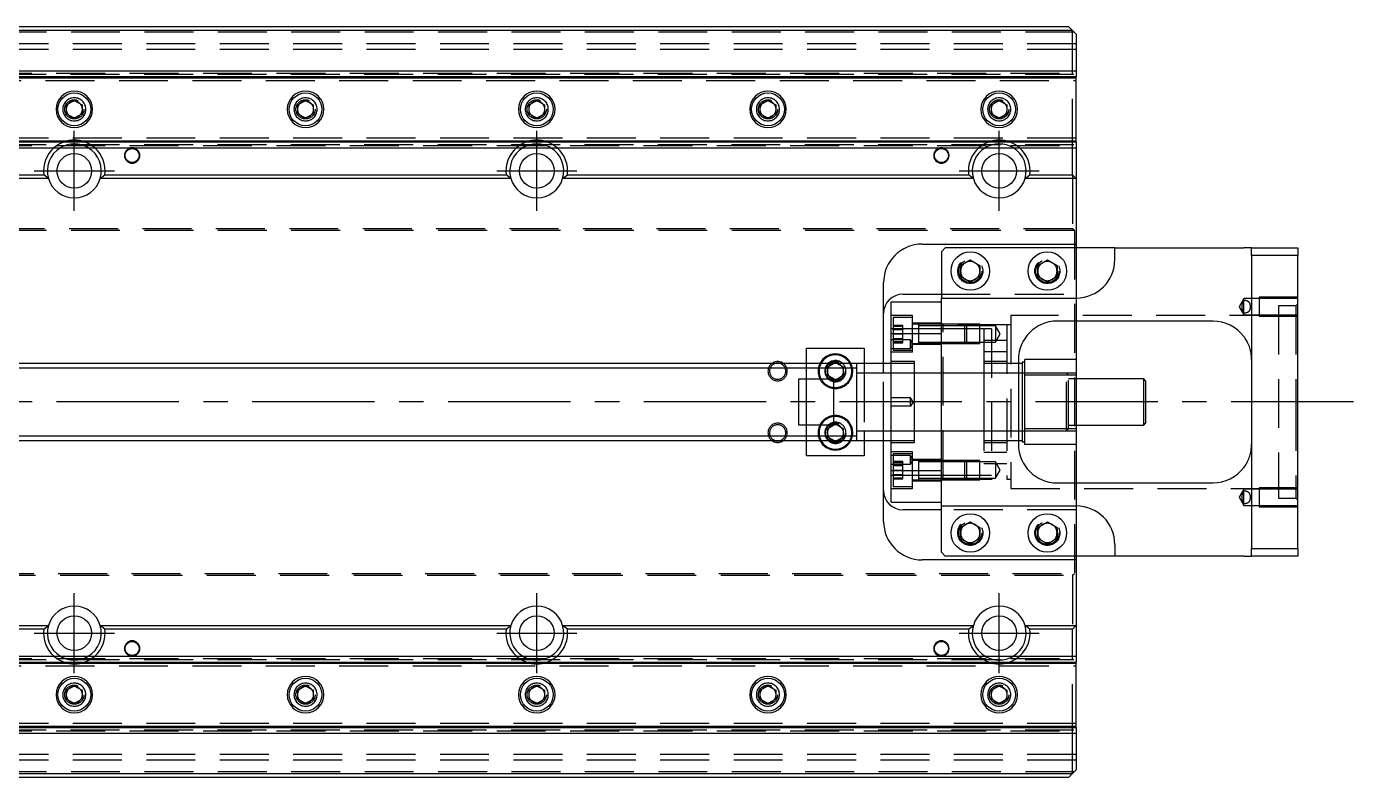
# Model space of a CAD drawing. Extents: x -20 to 1009, y -337 to 120.
# Drawn here: x 487.6 to 831.9, y -97.5 to 97.5 of the extents above; entities that cross this region are included whole.
import ezdxf

# ---------------------------------------------------------------- set-up
doc = ezdxf.new("R2010")
doc.units = 0
doc.linetypes.add('CENTER', pattern=[50.8, 31.75, -6.35, 6.35, -6.35])
doc.linetypes.add('DASHED', pattern=[19.05, 12.7, -6.35])
doc.layers.get('0').update_dxf_attribs({"linetype": 'CONTINUOUS'})
doc.layers.add('CENTER', color=1, linetype='CENTER')

msp = doc.modelspace()

# ---------------------------------------------------------------- linework, layer by layer
at = {"color": 7, "linetype": 'CONTINUOUS'}
for p, q in [((480, 97.5), (758, 97.5)), ((759, 96.5), (480, 96.5)), ((759, 96.5), (758, 97.5)), ((759, 86), (759, 96.5)), ((760, 95.5), (759, 96.5)), ((760, 95.5), (760, 86)), ((480, 86), (760, 86)), ((481.27, 84.48), (760, 84.48)), ((481.95, 84.2), (760, 84.2)), ((760, 86), (760, 84.48)), ((760, 84.2), (760, 84.48)), ((760, 67.8), (760, 84.2)), ((498, 77.15), (500, 78.31)), ((498, 74.85), (498, 77.15)), ((500, 78.31), (502, 77.15)), ((502, 77.15), (502, 74.85)), ((558, 77.15), (560, 78.31)), ((558, 74.85), (558, 77.15)), ((560, 78.31), (562, 77.15)), ((562, 77.15), (562, 74.85)), ((618, 77.15), (620, 78.31)), ((618, 74.85), (618, 77.15)), ((620, 78.31), (622, 77.15)), ((622, 77.15), (622, 74.85)), ((678, 77.15), (680, 78.31)), ((678, 74.85), (678, 77.15)), ((680, 78.31), (682, 77.15)), ((682, 77.15), (682, 74.85)), ((738, 77.15), (740, 78.31)), ((738, 74.85), (738, 77.15)), ((740, 78.31), (742, 77.15)), ((742, 77.15), (742, 74.85)), ((500, 73.69), (498, 74.85)), ((502, 74.85), (500, 73.69)), ((560, 73.69), (558, 74.85)), ((562, 74.85), (560, 73.69)), ((620, 73.69), (618, 74.85)), ((622, 74.85), (620, 73.69)), ((680, 73.69), (678, 74.85)), ((682, 74.85), (680, 73.69)), ((740, 73.69), (738, 74.85)), ((742, 74.85), (740, 73.69)), ((480, 67.8), (760, 67.8)), ((480, 67.52), (760, 67.52)), ((480, 66), (760, 66)), ((759, 59), (759, 66)), ((760, 67.52), (760, 67.8)), ((760, 67.52), (760, 66)), ((760, 66), (760, 58)), ((480, 59), (492.06, 59)), ((493.29, 58), (492.06, 59)), ((506.71, 58), (507.94, 59)), ((507.94, 59), (612.06, 59)), ((613.29, 58), (612.06, 59)), ((626.71, 58), (627.94, 59)), ((627.94, 59), (732.06, 59)), ((733.29, 58), (732.06, 59)), ((746.71, 58), (747.94, 59)), ((747.94, 59), (759, 59)), ((759, 59), (760, 58)), ((493.29, 58), (480, 58)), ((613.29, 58), (506.71, 58)), ((733.29, 58), (626.71, 58)), ((760, 58), (746.71, 58)), ((760, 58), (760, 41)), ((720, 41), (760, 41)), ((726, 40), (725, 39)), ((725, 39), (725, 27)), ((770, 40), (726, 40)), ((760, 41), (760, 40)), ((770, 40), (803.5, 40)), ((770, 37), (770, 40)), ((805.5, 40), (803.5, 40)), ((805.5, 40), (817.5, 40)), ((805.5, 38), (805.5, 40)), ((805.5, 38), (805.5, -38)), ((817.5, 38), (805.5, 38)), ((817.5, 40), (817.5, 38)), ((817.5, -38), (817.5, 38)), ((730, 35.44), (732.5, 36.89)), ((730, 32.56), (730, 35.44)), ((732.5, 36.89), (735, 35.44)), ((735, 35.44), (735, 32.56)), ((750, 35.44), (752.5, 36.89)), ((750, 32.56), (750, 35.44)), ((752.5, 36.89), (755, 35.44)), ((755, 35.44), (755, 32.56)), ((710, 10), (710, 31)), ((732.5, 31.11), (730, 32.56)), ((735, 32.56), (732.5, 31.11)), ((752.5, 31.11), (750, 32.56)), ((755, 32.56), (752.5, 31.11)), ((715, 28), (725, 28)), ((712, 26), (725, 26)), ((712, 17.78), (712, 26)), ((725, 27), (760, 27)), ((725, 17.78), (725, 27)), ((803.01, 24.82), (803.02, 24.92)), ((803.01, 24.71), (803.01, 24.82)), ((803.01, 24.6), (803.01, 24.71)), ((803.02, 24.5), (803.01, 24.6)), ((803.02, 24.92), (803.03, 25.03)), ((803.04, 24.4), (803.02, 24.5)), ((803.03, 25.03), (803.06, 25.23)), ((803.06, 24.29), (803.04, 24.4)), ((803.06, 25.23), (803.11, 25.42)), ((803.08, 24.19), (803.06, 24.29)), ((803.16, 23.9), (803.08, 24.19)), ((803.11, 25.42), (803.16, 25.61)), ((803.16, 25.61), (803.23, 25.8)), ((803.23, 25.8), (803.3, 25.99)), ((803.3, 25.99), (803.38, 26.17)), ((803.38, 26.17), (803.5, 26.44)), ((803.5, 26.44), (803.56, 26.43)), ((803.5, 23.06), (803.5, 26.44)), ((803.56, 26.43), (803.63, 26.43)), ((803.63, 26.43), (803.69, 26.43)), ((803.69, 26.43), (803.76, 26.42)), ((803.76, 26.42), (803.82, 26.42)), ((803.82, 26.42), (803.89, 26.41)), ((803.89, 26.41), (803.95, 26.4)), ((803.95, 26.4), (804.01, 26.38)), ((804.01, 26.38), (804.08, 26.37)), ((804.08, 26.37), (804.14, 26.35)), ((804.14, 26.35), (804.19, 26.34)), ((804.19, 26.34), (804.25, 26.32)), ((804.25, 26.32), (804.31, 26.29)), ((804.31, 26.29), (804.37, 26.27)), ((804.37, 26.27), (804.42, 26.24)), ((804.42, 26.24), (804.47, 26.21)), ((804.47, 26.21), (804.52, 26.19)), ((804.52, 26.19), (804.57, 26.15)), ((804.57, 26.15), (804.61, 26.12)), ((804.61, 26.12), (804.66, 26.09)), ((804.66, 26.09), (804.7, 26.05)), ((804.7, 26.05), (804.74, 26.01)), ((804.74, 26.01), (804.78, 25.97)), ((804.78, 25.97), (804.81, 25.92)), ((804.81, 25.92), (804.84, 25.88)), ((804.84, 25.88), (804.87, 25.84)), ((804.87, 25.84), (804.9, 25.79)), ((804.9, 25.79), (804.93, 25.74)), ((804.93, 25.74), (804.95, 25.69)), ((804.95, 25.69), (804.98, 25.64)), ((804.98, 25.64), (805, 25.59)), ((805, 25.59), (805.02, 25.53)), ((805.02, 25.53), (805.04, 25.46)), ((805.04, 25.46), (805.06, 25.38)), ((805.06, 25.38), (805.08, 25.3)), ((805.07, 24.16), (805.06, 24.09)), ((805.09, 24.23), (805.07, 24.16)), ((805.08, 25.3), (805.1, 25.22)), ((805.1, 24.3), (805.09, 24.23)), ((805.1, 25.22), (805.11, 25.14)), ((805.11, 24.36), (805.1, 24.3)), ((805.11, 25.14), (805.12, 25.05)), ((805.12, 24.43), (805.11, 24.36)), ((805.12, 25.05), (805.13, 24.99)), ((805.13, 24.5), (805.12, 24.43)), ((805.13, 24.99), (805.13, 24.92)), ((805.13, 24.92), (805.13, 24.85)), ((805.13, 24.85), (805.14, 24.78)), ((805.14, 24.71), (805.13, 24.64)), ((805.13, 24.64), (805.13, 24.57)), ((805.13, 24.57), (805.13, 24.5)), ((805.14, 24.78), (805.14, 24.71)), ((795.5, 21), (755, 21)), ((760, 21), (760, 11)), ((803.26, 23.62), (803.16, 23.9)), ((803.38, 23.34), (803.26, 23.62)), ((803.5, 23.06), (803.38, 23.34)), ((803.58, 23.06), (803.5, 23.06)), ((803.66, 23.07), (803.58, 23.06)), ((803.74, 23.07), (803.66, 23.07)), ((803.82, 23.08), (803.74, 23.07)), ((803.9, 23.09), (803.82, 23.08)), ((803.98, 23.11), (803.9, 23.09)), ((804.03, 23.12), (803.98, 23.11)), ((804.09, 23.13), (804.03, 23.12)), ((804.15, 23.15), (804.09, 23.13)), ((804.21, 23.17), (804.15, 23.15)), ((804.26, 23.18), (804.21, 23.17)), ((804.31, 23.2), (804.26, 23.18)), ((804.36, 23.23), (804.31, 23.2)), ((804.41, 23.25), (804.36, 23.23)), ((804.46, 23.28), (804.41, 23.25)), ((804.51, 23.31), (804.46, 23.28)), ((804.56, 23.34), (804.51, 23.31)), ((804.61, 23.37), (804.56, 23.34)), ((804.65, 23.41), (804.61, 23.37)), ((804.69, 23.44), (804.65, 23.41)), ((804.73, 23.48), (804.69, 23.44)), ((804.77, 23.52), (804.73, 23.48)), ((804.81, 23.57), (804.77, 23.52)), ((804.85, 23.62), (804.81, 23.57)), ((804.88, 23.67), (804.85, 23.62)), ((804.91, 23.73), (804.88, 23.67)), ((804.94, 23.78), (804.91, 23.73)), ((804.97, 23.84), (804.94, 23.78)), ((804.99, 23.9), (804.97, 23.84)), ((805.01, 23.96), (804.99, 23.9)), ((805.04, 24.02), (805.01, 23.96)), ((805.06, 24.09), (805.04, 24.02)), ((712, -17.78), (712, 17.78)), ((712, 17.78), (725, 17.78)), ((725, -17.78), (725, 17.78)), ((725, -17.78), (725, 17.78)), ((690, 14), (705, 14)), ((690, 10), (690, 14)), ((705, 14), (705, 10)), ((803.62, 16.83), (803.5, 17)), ((803.74, 16.66), (803.62, 16.83)), ((803.86, 16.48), (803.74, 16.66)), ((804.03, 16.22), (803.86, 16.48)), ((804.19, 15.96), (804.03, 16.22)), ((804.33, 15.69), (804.19, 15.96)), ((804.47, 15.42), (804.33, 15.69)), ((804.63, 15.08), (804.47, 15.42)), ((804.78, 14.74), (804.63, 15.08)), ((804.91, 14.39), (804.78, 14.74)), ((805.02, 14.05), (804.91, 14.39)), ((805.13, 13.71), (805.02, 14.05)), ((745, 11), (745, -11)), ((746.31, 10.37), (746, 10.37)), ((746, 10.37), (746, 0)), ((746.63, 6.93), (746.63, 11)), ((760, 11), (746.63, 11)), ((760, 11), (760, 6.93)), ((805.22, 13.36), (805.13, 13.71)), ((805.3, 13.01), (805.22, 13.36)), ((805.36, 12.67), (805.3, 13.01)), ((805.41, 12.34), (805.36, 12.67)), ((805.45, 12.01), (805.41, 12.34)), ((805.48, 11.68), (805.45, 12.01)), ((805.49, 11.35), (805.48, 11.68)), ((805.5, 11.02), (805.49, 11.35)), ((805.5, 11), (805.5, 11.02)), ((703, 10), (480, 10)), ((696.96, 10), (697.5, 10.31)), ((697.5, 10.31), (698.04, 10)), ((712, 10), (703, 10)), ((703, 10), (703, -10)), ((703, 10), (703, -10)), ((746, 10), (745, 10)), ((746.63, -6.93), (746.63, 6.93)), ((760, 6.93), (746.63, 6.93)), ((760, 6.93), (760, -6.93)), ((688, -6), (688, 6)), ((688, 6), (697, 6)), ((697, 6), (697, -6)), ((777.5, 6), (760, 6)), ((778, 5.5), (777.5, 6)), ((777.5, -6), (777.5, 6)), ((778, 5.5), (778, -5.5)), ((746, 0), (746, -10.37)), ((697, -6), (688, -6)), ((760, -6), (777.5, -6)), ((777.5, -6), (778, -5.5)), ((480, -10), (703, -10)), ((690, -14), (690, -10)), ((697.5, -10.31), (696.96, -10)), ((698.04, -10), (697.5, -10.31)), ((703, -10), (712, -10)), ((705, -10), (705, -14)), ((710, -31), (710, -10)), ((745, -10), (746, -10)), ((746.63, -11), (746.63, -6.93)), ((760, -6.93), (746.63, -6.93)), ((760, -6.93), (760, -11)), ((746, -10.37), (746.31, -10.37)), ((760, -11), (746.63, -11)), ((760, -11), (760, -21)), ((805.02, -14.06), (805.12, -13.72)), ((805.12, -13.72), (805.22, -13.37)), ((805.22, -13.37), (805.29, -13.02)), ((805.29, -13.02), (805.36, -12.67)), ((805.36, -12.67), (805.42, -12.26)), ((805.42, -12.26), (805.46, -11.84)), ((805.46, -11.84), (805.49, -11.43)), ((805.49, -11.43), (805.5, -11.02)), ((805.5, -11.02), (805.5, -11)), ((705, -14), (690, -14)), ((803.5, -17), (803.61, -16.85)), ((803.61, -16.85), (803.72, -16.7)), ((803.72, -16.7), (803.82, -16.55)), ((803.82, -16.55), (803.97, -16.32)), ((803.97, -16.32), (804.11, -16.09)), ((804.11, -16.09), (804.23, -15.87)), ((804.23, -15.87), (804.36, -15.64)), ((804.36, -15.64), (804.47, -15.42)), ((804.47, -15.42), (804.63, -15.08)), ((804.63, -15.08), (804.77, -14.75)), ((804.77, -14.75), (804.9, -14.41)), ((804.9, -14.41), (805.02, -14.06)), ((712, -26), (712, -17.78)), ((712, -17.78), (725, -17.78)), ((725, -27), (725, -17.78)), ((755, -21), (795.5, -21)), ((803.06, -24.27), (803.11, -24.08)), ((803.11, -24.08), (803.16, -23.89)), ((803.16, -23.89), (803.23, -23.7)), ((803.23, -23.7), (803.3, -23.51)), ((803.3, -23.51), (803.38, -23.33)), ((803.38, -23.33), (803.5, -23.06)), ((803.5, -23.06), (803.56, -23.06)), ((803.5, -26.44), (803.5, -23.06)), ((803.56, -23.06), (803.63, -23.07)), ((803.63, -23.07), (803.69, -23.07)), ((803.69, -23.07), (803.76, -23.07)), ((803.76, -23.07), (803.82, -23.08)), ((803.82, -23.08), (803.89, -23.09)), ((803.89, -23.09), (803.95, -23.1)), ((803.95, -23.1), (804.01, -23.11)), ((804.01, -23.11), (804.08, -23.13)), ((804.08, -23.13), (804.14, -23.14)), ((804.14, -23.14), (804.19, -23.16)), ((804.19, -23.16), (804.25, -23.18)), ((804.25, -23.18), (804.31, -23.2)), ((804.31, -23.2), (804.37, -23.23)), ((804.37, -23.23), (804.42, -23.25)), ((804.42, -23.25), (804.47, -23.28)), ((804.47, -23.28), (804.52, -23.31)), ((804.52, -23.31), (804.57, -23.34)), ((804.57, -23.34), (804.61, -23.38)), ((804.61, -23.38), (804.66, -23.41)), ((804.66, -23.41), (804.7, -23.45)), ((804.7, -23.45), (804.74, -23.49)), ((804.74, -23.49), (804.78, -23.53)), ((804.78, -23.53), (804.81, -23.58)), ((804.81, -23.58), (804.84, -23.62)), ((804.84, -23.62), (804.87, -23.66)), ((804.87, -23.66), (804.9, -23.71)), ((804.9, -23.71), (804.93, -23.76)), ((804.93, -23.76), (804.95, -23.81)), ((804.95, -23.81), (804.98, -23.86)), ((804.98, -23.86), (805, -23.91)), ((805, -23.91), (805.02, -23.96)), ((805.02, -23.96), (805.04, -24.04)), ((805.04, -24.04), (805.06, -24.12)), ((712, -26), (725, -26)), ((725, -39), (725, -27)), ((725, -27), (760, -27)), ((803.01, -24.68), (803.02, -24.57)), ((803.01, -24.79), (803.01, -24.68)), ((803.01, -24.9), (803.01, -24.79)), ((803.02, -25), (803.01, -24.9)), ((803.02, -24.57), (803.03, -24.47)), ((803.04, -25.1), (803.02, -25)), ((803.03, -24.47), (803.06, -24.27)), ((803.06, -25.2), (803.04, -25.1)), ((803.08, -25.31), (803.06, -25.2)), ((803.16, -25.6), (803.08, -25.31)), ((803.26, -25.88), (803.16, -25.6)), ((803.38, -26.16), (803.26, -25.88)), ((803.5, -26.44), (803.38, -26.16)), ((803.58, -26.43), (803.5, -26.44)), ((803.66, -26.43), (803.58, -26.43)), ((803.74, -26.42), (803.66, -26.43)), ((803.82, -26.42), (803.74, -26.42)), ((803.9, -26.4), (803.82, -26.42)), ((803.98, -26.39), (803.9, -26.4)), ((804.03, -26.38), (803.98, -26.39)), ((804.09, -26.36), (804.03, -26.38)), ((804.15, -26.35), (804.09, -26.36)), ((804.21, -26.33), (804.15, -26.35)), ((804.26, -26.31), (804.21, -26.33)), ((804.31, -26.29), (804.26, -26.31)), ((804.36, -26.27), (804.31, -26.29)), ((804.41, -26.25), (804.36, -26.27)), ((804.46, -26.22), (804.41, -26.25)), ((804.51, -26.19), (804.46, -26.22)), ((804.56, -26.16), (804.51, -26.19)), ((804.61, -26.13), (804.56, -26.16)), ((804.65, -26.09), (804.61, -26.13)), ((804.69, -26.05), (804.65, -26.09)), ((804.73, -26.02), (804.69, -26.05)), ((804.77, -25.98), (804.73, -26.02)), ((804.81, -25.93), (804.77, -25.98)), ((804.85, -25.88), (804.81, -25.93)), ((804.88, -25.82), (804.85, -25.88)), ((804.91, -25.77), (804.88, -25.82)), ((804.94, -25.71), (804.91, -25.77)), ((804.97, -25.66), (804.94, -25.71)), ((804.99, -25.6), (804.97, -25.66)), ((805.01, -25.54), (804.99, -25.6)), ((805.04, -25.47), (805.01, -25.54)), ((805.06, -25.41), (805.04, -25.47)), ((805.06, -24.12), (805.08, -24.2)), ((805.07, -25.34), (805.06, -25.41)), ((805.09, -25.27), (805.07, -25.34)), ((805.08, -24.2), (805.1, -24.28)), ((805.1, -25.2), (805.09, -25.27)), ((805.1, -24.28), (805.11, -24.36)), ((805.11, -25.13), (805.1, -25.2)), ((805.11, -24.36), (805.12, -24.44)), ((805.12, -25.06), (805.11, -25.13)), ((805.12, -24.44), (805.13, -24.51)), ((805.13, -24.99), (805.12, -25.06)), ((805.13, -24.51), (805.13, -24.58)), ((805.13, -24.58), (805.13, -24.65)), ((805.13, -24.65), (805.14, -24.71)), ((805.14, -24.78), (805.13, -24.85)), ((805.13, -24.85), (805.13, -24.92)), ((805.13, -24.92), (805.13, -24.99)), ((805.14, -24.71), (805.14, -24.78)), ((725, -28), (715, -28)), ((730, -32.56), (732.5, -31.11)), ((730, -35.44), (730, -32.56)), ((732.5, -31.11), (735, -32.56)), ((735, -32.56), (735, -35.44)), ((750, -32.56), (752.5, -31.11)), ((750, -35.44), (750, -32.56)), ((752.5, -31.11), (755, -32.56)), ((755, -32.56), (755, -35.44)), ((732.5, -36.89), (730, -35.44)), ((735, -35.44), (732.5, -36.89)), ((752.5, -36.89), (750, -35.44)), ((755, -35.44), (752.5, -36.89)), ((770, -37), (770, -40)), ((760, -41), (720, -41)), ((725, -39), (726, -40)), ((770, -40), (726, -40)), ((760, -40), (760, -41)), ((760, -41), (760, -58)), ((803.5, -40), (770, -40)), ((803.5, -40), (805.5, -40)), ((805.5, -40), (805.5, -38)), ((805.5, -38), (817.5, -38)), ((817.5, -40), (805.5, -40)), ((817.5, -38), (817.5, -40)), ((480, -58), (493.29, -58)), ((492.06, -59), (493.29, -58)), ((506.71, -58), (613.29, -58)), ((507.94, -59), (506.71, -58)), ((612.06, -59), (613.29, -58)), ((626.71, -58), (733.29, -58)), ((627.94, -59), (626.71, -58)), ((732.06, -59), (733.29, -58)), ((746.71, -58), (760, -58)), ((747.94, -59), (746.71, -58)), ((760, -58), (759, -59)), ((760, -58), (760, -66)), ((492.06, -59), (480, -59)), ((612.06, -59), (507.94, -59)), ((732.06, -59), (627.94, -59)), ((759, -59), (747.94, -59)), ((759, -66), (759, -59)), ((480, -66), (760, -66)), ((480, -67.52), (760, -67.52)), ((480, -67.8), (760, -67.8)), ((760, -66), (760, -67.52)), ((760, -67.8), (760, -67.52)), ((760, -84.2), (760, -67.8)), ((498, -74.85), (500, -73.69)), ((498, -77.15), (498, -74.85)), ((500, -73.69), (502, -74.85)), ((502, -74.85), (502, -77.15)), ((558, -74.85), (560, -73.69)), ((558, -77.15), (558, -74.85)), ((560, -73.69), (562, -74.85)), ((562, -74.85), (562, -77.15)), ((618, -74.85), (620, -73.69)), ((618, -77.15), (618, -74.85)), ((620, -73.69), (622, -74.85)), ((622, -74.85), (622, -77.15)), ((678, -74.85), (680, -73.69)), ((678, -77.15), (678, -74.85)), ((680, -73.69), (682, -74.85)), ((682, -74.85), (682, -77.15)), ((738, -74.85), (740, -73.69)), ((738, -77.15), (738, -74.85)), ((740, -73.69), (742, -74.85)), ((742, -74.85), (742, -77.15)), ((500, -78.31), (498, -77.15)), ((502, -77.15), (500, -78.31)), ((560, -78.31), (558, -77.15)), ((562, -77.15), (560, -78.31)), ((620, -78.31), (618, -77.15)), ((622, -77.15), (620, -78.31)), ((680, -78.31), (678, -77.15)), ((682, -77.15), (680, -78.31)), ((740, -78.31), (738, -77.15)), ((742, -77.15), (740, -78.31)), ((480, -86), (760, -86)), ((481.27, -84.48), (760, -84.48)), ((481.95, -84.2), (760, -84.2)), ((759, -96.5), (759, -86)), ((760, -84.48), (760, -84.2)), ((760, -84.48), (760, -86)), ((760, -86), (760, -95.5)), ((759, -96.5), (760, -95.5)), ((480, -96.5), (759, -96.5)), ((758, -97.5), (480, -97.5)), ((758, -97.5), (759, -96.5))]:
    msp.add_line(p, q, dxfattribs=at)
at = {"color": 3, "linetype": 'DASHED'}
for p, q in [((760, 93), (0, 93)), ((759.5, 96), (463.8, 96)), ((760, 91.5), (0, 91.5)), ((0, 85.4), (760, 85.4)), ((473.5, 84.42), (760, 84.42)), ((473.5, 83.5), (760, 83.5)), ((480, 85.15), (760, 85.15)), ((759, 66), (759, 86)), ((497.5, 76), (497.53, 76.41)), ((557.5, 76), (557.53, 76.41)), ((617.5, 76), (617.53, 76.41)), ((677.5, 76), (677.53, 76.41)), ((737.5, 76), (737.53, 76.37)), ((0, 66.6), (760, 66.6)), ((760, 68.5), (473.5, 68.5)), ((473.5, 67.58), (760, 67.58)), ((480, 66.85), (760, 66.85)), ((759, 59), (759, 45)), ((759, 45), (1, 45)), ((759.5, 44.5), (759, 45)), ((759.5, 44.5), (0.5, 44.5)), ((759.5, 44.5), (759.5, -44.5)), ((760, 40), (760, 28)), ((729.5, 34), (729.52, 34.35)), ((749.5, 34), (749.52, 34.35)), ((725, 28), (760, 28)), ((760, 28), (760, 27)), ((725, 17.78), (725, 26)), ((760, 27), (760, 21)), ((803.5, 26.85), (802.29, 24.75)), ((802.29, 24.75), (803.5, 22.65)), ((807.5, 26.85), (803.5, 26.85)), ((803.5, 26.44), (803.5, 26.85)), ((817.5, 27.25), (807.5, 27.25)), ((807.5, 27.25), (807.5, 22.25)), ((817.5, 26.85), (807.5, 26.85)), ((817, 25), (812.5, 25)), ((812.5, 25), (812.5, -25)), ((817.5, 25.5), (817, 25)), ((817, 25), (817, 0)), ((717.5, 22.43), (712, 22.43)), ((717.5, 21.93), (712.5, 21.93)), ((712.5, 21.93), (712.5, 17.68)), ((717.5, 12.93), (717.5, 22.43)), ((812.5, 22.5), (743, 22.5)), ((743, 22.5), (743, -22.5)), ((803.5, 22.65), (803.5, 23.06)), ((803.5, 22.65), (807.5, 22.65)), ((807.5, 22.65), (817.5, 22.65)), ((807.5, 22.25), (817.5, 22.25)), ((712.5, 19), (712, 19)), ((712.5, 19.99), (715, 19.99)), ((712.5, 19.68), (715, 19.68)), ((717.5, 19), (712.5, 19)), ((712.5, 18.83), (715, 18.83)), ((712.5, 17.68), (715, 17.68)), ((712.5, 17.68), (712.5, 13.43)), ((715, 18.83), (715, 19.99)), ((715, 16.52), (715, 18.83)), ((725, 20.43), (717.5, 20.43)), ((719.1, 20.18), (717.5, 20.18)), ((719.1, 19), (717.5, 19)), ((719.1, 20.18), (719.09, 20.18)), ((719.1, 20.18), (719.1, 15.18)), ((719.1, 20.18), (719.1, 20.18)), ((725, 20.18), (719.1, 20.18)), ((719.1, 20.18), (719.1, 17.83)), ((719.1, 20.18), (719.1, 15.18)), ((725, 19.78), (719.1, 19.78)), ((725, 19), (719.1, 19)), ((719.1, 17.83), (719.1, 17.55)), ((719.1, 17.55), (719.1, 15.91)), ((725.5, 20), (725, 20.5)), ((731.1, 20.18), (725, 20.18)), ((731.1, 20.18), (725, 20.18)), ((725.5, 20), (725, 20)), ((731.5, 19.78), (725, 19.78)), ((736, 19), (725, 19)), ((742, 20), (725.5, 20)), ((725.5, -20), (725.5, 20)), ((731.5, 19.78), (731.1, 20.18)), ((735, 20.18), (731.1, 20.18)), ((731.1, 17.68), (731.1, 20.18)), ((731.1, 15.18), (731.1, 17.68)), ((735, 19.78), (731.5, 19.78)), ((731.5, 19.78), (731.5, 17.68)), ((731.5, 17.68), (731.5, 15.58)), ((735, 15.18), (735, 20.18)), ((739, 19.78), (735, 19.78)), ((738, 19), (736, 19)), ((736, 19), (736, 0)), ((738, 19), (738, 0)), ((740.21, 17.68), (739, 19.78)), ((739, 19.78), (739, 17.68)), ((739, 15.58), (740.21, 17.68)), ((739, 17.68), (739, 15.58)), ((743, 20), (742, 20)), ((742, 20), (742, 0)), ((803.53, 16.96), (803.33, 17.22)), ((717, 16.1), (712, 16.1)), ((712, 13.9), (717, 13.9)), ((712.5, 16.52), (715, 16.52)), ((712.5, 15.68), (715, 15.68)), ((712.5, 15.37), (715, 15.37)), ((715, 15.37), (715, 16.52)), ((717.66, 15), (717, 16.1)), ((717, 15), (717, 16.1)), ((717.5, 15), (717, 15)), ((717, 13.9), (717.66, 15)), ((717.66, 15), (717, 15)), ((717, 13.9), (717, 15)), ((717.5, 15.18), (719.1, 15.18)), ((717.66, 15), (717.5, 15)), ((725, 14.93), (717.5, 14.93)), ((719.09, 15.18), (719.1, 15.18)), ((719.1, 15.91), (719.1, 15.18)), ((719.1, 15.58), (725, 15.58)), ((719.1, 15.18), (719.1, 15.18)), ((719.1, 15.18), (725, 15.18)), ((725, 15.58), (731.5, 15.58)), ((725, 15.18), (731.1, 15.18)), ((725, 15.18), (731.1, 15.18)), ((731.1, 15.18), (731.5, 15.58)), ((731.1, 15.18), (735, 15.18)), ((731.5, 15.58), (735, 15.58)), ((735, 15.58), (739, 15.58)), ((738, 16), (736, 16)), ((742, 16), (738, 16)), ((717.5, 12.93), (712, 12.93)), ((718, 10.5), (712, 10.5)), ((712.5, 13.43), (717.5, 13.43)), ((718, 0), (718, 10.5)), ((742, 13), (736, 13)), ((742, 10.5), (736, 10.5)), ((690, 5), (690, 10)), ((695, 8), (695.01, 8.25)), ((695.5, 9.15), (696.96, 10)), ((695.5, 6.85), (695.5, 9.15)), ((698.04, 10), (699.5, 9.15)), ((699.5, 9.15), (699.5, 6.85)), ((712, 7.5), (703, 7.5)), ((705, 10), (705, 7.5)), ((705, 7.5), (705, -7.5)), ((710, 7.5), (710, 10)), ((710, -7.5), (710, 7.5)), ((718, 10), (712, 10)), ((718, 7.5), (712, 7.5)), ((725, 7.5), (718, 7.5)), ((736, 7.5), (725, 7.5)), ((736, 10), (736, 0)), ((742, 10), (736, 10)), ((742, 7.5), (736, 7.5)), ((745, 10), (742, 10)), ((745, 7.5), (742, 7.5)), ((746, 7.5), (745, 7.5)), ((746.63, 7.5), (746, 7.5)), ((757.5, 7.5), (746.63, 7.5)), ((758, 7), (757.5, 7.5)), ((757.5, -7.5), (757.5, 7.5)), ((760, 7.5), (757.5, 7.5)), ((758, -7), (758, 7)), ((690, -5), (690, 5)), ((697, 5.98), (695.5, 6.85)), ((697.5, 5.69), (697, 5.98)), ((699.5, 6.85), (697.5, 5.69)), ((760, 6), (758, 6)), ((717, 1.1), (712, 1.1)), ((717.66, 0), (717, 1.1)), ((717, -1.1), (717, 1.1)), ((717.66, 0), (717, -1.1)), ((718, -10.5), (718, 0)), ((736, 0), (736, -10)), ((736, 0), (736, -19)), ((738, 0), (738, -19)), ((742, 0), (742, -20)), ((817, 0), (817, -25)), ((717, -1.1), (712, -1.1)), ((690, -10), (690, -5)), ((695.5, -6.85), (697, -5.98)), ((695.5, -9.15), (695.5, -6.85)), ((697, -5.98), (697.5, -5.69)), ((697.5, -5.69), (699.5, -6.85)), ((699.5, -6.85), (699.5, -9.15)), ((758, -6), (760, -6)), ((695, -8), (695.01, -7.75)), ((696.96, -10), (695.5, -9.15)), ((699.5, -9.15), (698.04, -10)), ((703, -7.5), (712, -7.5)), ((705, -7.5), (705, -10)), ((710, -10), (710, -7.5)), ((712, -7.5), (718, -7.5)), ((712, -10), (718, -10)), ((718, -7.5), (725, -7.5)), ((725, -7.5), (736, -7.5)), ((736, -7.5), (742, -7.5)), ((736, -10), (742, -10)), ((742, -7.5), (745, -7.5)), ((742, -10), (745, -10)), ((745, -7.5), (746, -7.5)), ((746, -7.5), (746.63, -7.5)), ((746.63, -7.5), (757.5, -7.5)), ((757.5, -7.5), (758, -7)), ((757.5, -7.5), (760, -7.5)), ((712, -10.5), (718, -10.5)), ((717.5, -12.93), (712, -12.93)), ((717.5, -13.43), (712.5, -13.43)), ((712.5, -13.43), (712.5, -21.93)), ((717.5, -17.68), (717.5, -12.93)), ((736, -10.5), (742, -10.5)), ((736, -13), (742, -13)), ((717, -13.9), (712, -13.9)), ((712, -16.1), (717, -16.1)), ((712.5, -15.37), (715, -15.37)), ((712.5, -15.68), (715, -15.68)), ((712.5, -16.52), (715, -16.52)), ((715, -15.68), (715, -15.37)), ((715, -17.68), (715, -15.68)), ((717.66, -15), (717, -13.9)), ((717, -15), (717, -13.9)), ((717, -16.1), (717.66, -15)), ((717.66, -15), (717, -15)), ((717, -16.1), (717, -15)), ((725, -14.93), (717.5, -14.93)), ((719.1, -15.18), (717.5, -15.18)), ((719.1, -15.18), (719.09, -15.18)), ((719.1, -15.18), (719.1, -20.18)), ((725, -15.18), (719.1, -15.18)), ((719.1, -15.18), (719.1, -15.18)), ((725, -15.58), (719.1, -15.58)), ((731.1, -15.18), (725, -15.18)), ((731.1, -15.18), (725, -15.18)), ((731.5, -15.58), (725, -15.58)), ((731.5, -15.58), (731.1, -15.18)), ((735, -15.18), (731.1, -15.18)), ((731.1, -20.18), (731.1, -15.18)), ((735, -15.58), (731.5, -15.58)), ((731.5, -15.58), (731.5, -19.78)), ((735, -20.18), (735, -15.18)), ((739, -15.58), (735, -15.58)), ((736, -16), (738, -16)), ((738, -16), (742, -16)), ((740.21, -17.68), (739, -15.58)), ((739, -15.58), (739, -19.78)), ((803.49, -17.02), (803.82, -16.55)), ((712, -19), (712.5, -19)), ((712.5, -17.68), (715, -17.68)), ((712.5, -18.83), (715, -18.83)), ((712.5, -19), (717.5, -19)), ((712.5, -19.68), (715, -19.68)), ((712.5, -19.99), (715, -19.99)), ((715, -19.68), (715, -17.68)), ((715, -19.99), (715, -19.68)), ((717.5, -22.43), (717.5, -17.68)), ((717.5, -19), (719.1, -19)), ((717.5, -20.18), (719.1, -20.18)), ((717.5, -20.43), (725, -20.43)), ((719.09, -20.18), (719.1, -20.18)), ((719.1, -19), (725, -19)), ((719.1, -19.78), (725, -19.78)), ((719.1, -20.18), (725, -20.18)), ((719.1, -20.18), (719.1, -20.18)), ((725, -26), (725, -17.78)), ((725, -19), (736, -19)), ((725, -19.78), (731.5, -19.78)), ((725, -20), (725.5, -20)), ((725, -20.5), (725.5, -20)), ((725, -20.18), (731.1, -20.18)), ((725, -20.18), (731.1, -20.18)), ((725.5, -20), (742, -20)), ((731.1, -20.18), (731.5, -19.78)), ((731.1, -20.18), (735, -20.18)), ((731.5, -19.78), (735, -19.78)), ((735, -19.78), (739, -19.78)), ((736, -19), (738, -19)), ((739, -19.78), (740.21, -17.68)), ((742, -20), (743, -20)), ((712, -22.43), (717.5, -22.43)), ((712.5, -21.93), (717.5, -21.93)), ((743, -22.5), (812.5, -22.5)), ((760, -21), (760, -27)), ((803.5, -22.65), (802.29, -24.75)), ((807.5, -22.65), (803.5, -22.65)), ((803.5, -23.06), (803.5, -22.65)), ((817.5, -22.25), (807.5, -22.25)), ((807.5, -22.25), (807.5, -27.25)), ((817.5, -22.65), (807.5, -22.65)), ((760, -27), (760, -28)), ((802.29, -24.75), (803.5, -26.85)), ((803.5, -26.85), (803.5, -26.44)), ((803.5, -26.85), (807.5, -26.85)), ((807.5, -26.85), (817.5, -26.85)), ((807.5, -27.25), (817.5, -27.25)), ((812.5, -25), (817, -25)), ((817, -25), (817.5, -25.5)), ((760, -28), (725, -28)), ((760, -28), (760, -40)), ((729.5, -34), (729.52, -33.65)), ((749.5, -34), (749.52, -33.65)), ((0.5, -44.5), (759.5, -44.5)), ((759, -45), (759.5, -44.5)), ((1, -45), (759, -45)), ((759, -45), (759, -59)), ((0, -66.6), (760, -66.6)), ((473.5, -67.58), (760, -67.58)), ((473.5, -68.5), (760, -68.5)), ((480, -66.85), (760, -66.85)), ((759, -86), (759, -66)), ((497.5, -76), (497.53, -75.59)), ((557.5, -76), (557.53, -75.59)), ((617.5, -76), (617.53, -75.59)), ((677.5, -76), (677.53, -75.59)), ((737.5, -76), (737.53, -75.59)), ((0, -85.4), (760, -85.4)), ((760, -83.5), (473.5, -83.5)), ((473.5, -84.42), (760, -84.42)), ((480, -85.15), (760, -85.15)), ((760, -91.5), (0, -91.5)), ((760, -93), (0, -93)), ((759.5, -96), (463.8, -96))]:
    msp.add_line(p, q, dxfattribs=at)
at = {"color": 3, "linetype": 'CONTINUOUS'}
for p, q in [((703, 8.75), (480, 8.75)), ((480, -8.75), (703, -8.75))]:
    msp.add_line(p, q, dxfattribs=at)
at = {"color": 7, "linetype": 'CONTINUOUS'}
for centre, radius in [((500, 76), 4.25), ((560, 76), 4.25), ((620, 76), 4.25), ((680, 76), 4.25), ((740, 76), 4.25), ((500, 60), 4.5), ((620, 60), 4.5), ((740, 60), 4.5), ((732.5, 34), 5), ((752.5, 34), 5), ((732.5, -34), 5), ((752.5, -34), 5), ((500, -60), 4.5), ((620, -60), 4.5), ((740, -60), 4.5), ((500, -76), 4.25), ((560, -76), 4.25), ((620, -76), 4.25), ((680, -76), 4.25), ((740, -76), 4.25)]:
    msp.add_circle(centre, radius, dxfattribs=at)
at = {"color": 3, "linetype": 'DASHED'}
for centre, radius in [((500, 76), 2.5), ((560, 76), 2.5), ((620, 76), 2.5), ((680, 76), 2.5), ((740, 76), 2.5), ((732.5, 34), 3.25), ((732.5, 34), 3), ((752.5, 34), 3.25), ((752.5, 34), 3), ((697.5, 8), 2.5), ((697.5, -8), 2.5), ((732.5, -34), 3.25), ((752.5, -34), 3.25), ((732.5, -34), 3), ((752.5, -34), 3), ((500, -76), 2.5), ((560, -76), 2.5), ((620, -76), 2.5), ((680, -76), 2.5), ((740, -76), 2.5)]:
    msp.add_circle(centre, radius, dxfattribs=at)
at = {"color": 3, "linetype": 'CONTINUOUS'}
for centre in [(515, 64), (725, 64), (515, -64), (725, -64)]:
    msp.add_circle(centre, 1.83, dxfattribs=at)
at = {"color": 7, "linetype": 'CONTINUOUS'}
for centre, radius, start, end in [((500, 76), 4.75, 0, 180), ((560, 76), 4.75, 0, 180), ((620, 76), 4.75, 0, 180), ((680, 76), 4.75, 0, 180), ((740, 76), 4.75, 0, 180), ((500, 76), 4.75, 180, 0), ((560, 76), 4.75, 180, 0), ((620, 76), 4.75, 180, 0), ((680, 76), 4.75, 180, 0), ((740, 76), 4.75, 180, 0), ((500, 60), 8, 131.4096, 187.1808), ((500, 60), 7, 121.0027, 196.6015), ((500, 60), 7, 343.3985, 58.9973), ((500, 60), 8, 352.8192, 48.5904), ((515, 64), 2, 180, 90), ((515, 64), 2, 90, 180), ((620, 60), 8, 131.4096, 187.1808), ((620, 60), 7, 121.0027, 196.6015), ((620, 60), 7, 343.3985, 58.9973), ((620, 60), 8, 352.8192, 48.5904), ((725, 64), 2, 180, 90), ((725, 64), 2, 90, 180), ((740, 60), 8, 131.4096, 187.1808), ((740, 60), 7, 121.0027, 196.6015), ((740, 60), 7, 343.3985, 58.9973), ((740, 60), 8, 352.8192, 48.5904), ((500, 60), 7, 196.6015, 343.3985), ((620, 60), 7, 196.6015, 343.3985), ((740, 60), 7, 196.6015, 343.3985), ((720, 31), 10, 90, 180), ((760, 37), 10, 270, 0), ((715, 23), 5, 90, 180), ((755, 11), 10, 90, 180), ((795.5, 11), 10, 36.8699, 90), ((697.5, 8), 4.5, 90, 153.6122), ((697.5, 8), 4.25, 28.0725, 151.9275), ((697.5, 8), 4.5, 26.3878, 90), ((746.31, 10.69), 0.313, 270, 0), ((682.5, 8), 2.1, 72.2472, 107.7528), ((682.5, -8), 2.1, 252.2472, 287.7528), ((697.5, -8), 4.5, 206.3878, 333.6122), ((697.5, -8), 4.25, 208.0725, 331.9275), ((755, -11), 10, 180, 270), ((746.31, -10.69), 0.313, 0, 90), ((795.5, -11), 10, 270, 323.1301), ((715, -23), 5, 180, 270), ((760, -37), 10, 0, 90), ((720, -31), 10, 180, 270), ((500, -60), 7, 16.6015, 163.3985), ((620, -60), 7, 16.6015, 163.3985), ((740, -60), 7, 16.6015, 163.3985), ((500, -60), 7, 163.3985, 238.9973), ((500, -60), 7, 301.0027, 16.6015), ((620, -60), 7, 163.3985, 238.9973), ((620, -60), 7, 301.0027, 16.6015), ((740, -60), 7, 163.3985, 238.9973), ((740, -60), 7, 301.0027, 16.6015), ((500, -60), 8, 172.8192, 228.5904), ((500, -60), 8, 311.4096, 7.1808), ((620, -60), 8, 172.8192, 228.5904), ((620, -60), 8, 311.4096, 7.1808), ((740, -60), 8, 172.8192, 228.5904), ((740, -60), 8, 311.4096, 7.1808), ((515, -64), 2, 270, 180), ((515, -64), 2, 180, 270), ((725, -64), 2, 270, 180), ((725, -64), 2, 180, 270), ((500, -76), 4.75, 0, 180), ((560, -76), 4.75, 0, 180), ((620, -76), 4.75, 0, 180), ((680, -76), 4.75, 0, 180), ((740, -76), 4.75, 0, 180), ((500, -76), 4.75, 180, 0), ((560, -76), 4.75, 180, 0), ((620, -76), 4.75, 180, 0), ((680, -76), 4.75, 180, 0), ((740, -76), 4.75, 180, 0)]:
    msp.add_arc(centre, radius, start, end, dxfattribs=at)
at = {"color": 3, "linetype": 'DASHED'}
for centre, radius, start, end in [((500, 76), 3, 0, 180), ((500, 76), 3, 180, 0), ((500, 76), 2.1, 162.2472, 180), ((500, 76), 2.1, 180, 197.7528), ((500, 76), 2.1, 137.7528, 162.2472), ((500, 76), 2.1, 102.2472, 137.7528), ((500, 76), 2.1, 77.7528, 102.2472), ((500, 76), 2.1, 42.2472, 77.7528), ((500, 76), 2.1, 17.7528, 42.2472), ((500, 76), 2.1, 342.2472, 17.7528), ((560, 76), 3, 0, 180), ((560, 76), 3, 180, 0), ((560, 76), 2.1, 162.2472, 180), ((560, 76), 2.1, 180, 197.7528), ((560, 76), 2.1, 137.7528, 162.2472), ((560, 76), 2.1, 102.2472, 137.7528), ((560, 76), 2.1, 77.7528, 102.2472), ((560, 76), 2.1, 42.2472, 77.7528), ((560, 76), 2.1, 17.7528, 42.2472), ((560, 76), 2.1, 342.2472, 17.7528), ((620, 76), 3, 0, 180), ((620, 76), 3, 180, 0), ((620, 76), 2.1, 162.2472, 180), ((620, 76), 2.1, 180, 197.7528), ((620, 76), 2.1, 137.7528, 162.2472), ((620, 76), 2.1, 102.2472, 137.7528), ((620, 76), 2.1, 77.7528, 102.2472), ((620, 76), 2.1, 42.2472, 77.7528), ((620, 76), 2.1, 17.7528, 42.2472), ((620, 76), 2.1, 342.2472, 17.7528), ((680, 76), 3, 0, 180), ((680, 76), 3, 180, 0), ((680, 76), 2.1, 162.2472, 180), ((680, 76), 2.1, 180, 197.7528), ((680, 76), 2.1, 137.7528, 162.2472), ((680, 76), 2.1, 102.2472, 137.7528), ((680, 76), 2.1, 77.7528, 102.2472), ((680, 76), 2.1, 42.2472, 77.7528), ((680, 76), 2.1, 17.7528, 42.2472), ((680, 76), 2.1, 342.2472, 17.7528), ((740, 76), 3, 0, 180), ((740, 76), 3, 180, 0), ((740, 76), 2.1, 162.2472, 180), ((740, 76), 2.1, 180, 197.7528), ((740, 76), 2.1, 137.7528, 162.2472), ((740, 76), 2.1, 102.2472, 137.7528), ((740, 76), 2.1, 77.7528, 102.2472), ((740, 76), 2.1, 42.2472, 77.7528), ((740, 76), 2.1, 17.7528, 42.2472), ((740, 76), 2.1, 342.2472, 17.7528), ((500, 76), 2.1, 197.7528, 222.2472), ((500, 76), 2.1, 222.2472, 257.7528), ((500, 76), 2.1, 257.7528, 282.2472), ((500, 76), 2.1, 282.2472, 317.7528), ((500, 76), 2.1, 317.7528, 342.2472), ((560, 76), 2.1, 197.7528, 222.2472), ((560, 76), 2.1, 222.2472, 257.7528), ((560, 76), 2.1, 257.7528, 282.2472), ((560, 76), 2.1, 282.2472, 317.7528), ((560, 76), 2.1, 317.7528, 342.2472), ((620, 76), 2.1, 197.7528, 222.2472), ((620, 76), 2.1, 222.2472, 257.7528), ((620, 76), 2.1, 257.7528, 282.2472), ((620, 76), 2.1, 282.2472, 317.7528), ((620, 76), 2.1, 317.7528, 342.2472), ((680, 76), 2.1, 197.7528, 222.2472), ((680, 76), 2.1, 222.2472, 257.7528), ((680, 76), 2.1, 257.7528, 282.2472), ((680, 76), 2.1, 282.2472, 317.7528), ((680, 76), 2.1, 317.7528, 342.2472), ((740, 76), 2.1, 197.7528, 222.2472), ((740, 76), 2.1, 222.2472, 257.7528), ((740, 76), 2.1, 257.7528, 282.2472), ((740, 76), 2.1, 282.2472, 317.7528), ((740, 76), 2.1, 317.7528, 342.2472), ((500, 60), 8, 48.5904, 131.4096), ((500, 60), 7, 58.9973, 121.0027), ((620, 60), 8, 48.5904, 131.4096), ((620, 60), 7, 58.9973, 121.0027), ((740, 60), 8, 48.5904, 131.4096), ((740, 60), 7, 58.9973, 121.0027), ((732.5, 34), 2.5, 120, 180), ((732.5, 34), 2.5, 60, 120), ((732.5, 34), 2.5, 0, 60), ((752.5, 34), 2.5, 120, 180), ((752.5, 34), 2.5, 60, 120), ((752.5, 34), 2.5, 0, 60), ((732.5, 34), 2.5, 180, 240), ((732.5, 34), 2.5, 240, 300), ((732.5, 34), 2.5, 300, 0), ((752.5, 34), 2.5, 180, 240), ((752.5, 34), 2.5, 240, 300), ((752.5, 34), 2.5, 300, 0), ((682.5, 8), 2.5, 53.1301, 126.8699), ((697.5, 8), 2.75, 46.6582, 133.3418), ((682.5, 8), 2.5, 126.8699, 0), ((682.5, 8), 2.1, 107.7528, 0), ((682.5, 8), 2.1, 0, 72.2472), ((682.5, 8), 2.5, 0, 53.1301), ((697.5, 8), 4.5, 153.6122, 221.8103), ((697.5, 8), 4.25, 151.9275, 224.9009), ((697.5, 8), 2.75, 133.3418, 259.5243), ((697.5, 8), 2.1, 162.2472, 180), ((697.5, 8), 2.1, 180, 197.7528), ((697.5, 8), 2.1, 137.7528, 162.2472), ((697.5, 8), 2.1, 197.7528, 222.2472), ((697.5, 8), 2.1, 107.7528, 137.7528), ((697.5, 8), 2.1, 102.2472, 107.7528), ((697.5, 8), 2.1, 77.7528, 102.2472), ((697.5, 8), 2.75, 270, 46.6582), ((697.5, 8), 2.1, 72.2472, 77.7528), ((697.5, 8), 2.1, 42.2472, 72.2472), ((697.5, 8), 2.1, 17.7528, 42.2472), ((697.5, 8), 2.1, 317.7528, 342.2472), ((697.5, 8), 2.1, 342.2472, 17.7528), ((697.5, 8), 4.25, 315.0991, 0), ((697.5, 8), 4.5, 318.1897, 26.3878), ((697.5, 8), 4.25, 0, 28.0725), ((697.5, 8), 4.5, 221.8103, 263.6206), ((697.5, 8), 4.25, 224.9009, 263.2437), ((697.5, 8), 2.1, 222.2472, 256.2259), ((697.5, 8), 2.1, 256.2259, 257.7528), ((697.5, 8), 2.75, 259.5243, 270), ((697.5, 8), 4.5, 263.6206, 318.1897), ((697.5, 8), 4.25, 263.2437, 315.0991), ((697.5, 8), 2.1, 257.7528, 282.2472), ((697.5, 8), 2.1, 282.2472, 317.7528), ((682.5, -8), 2.5, 0, 233.1301), ((682.5, -8), 2.1, 0, 252.2472), ((697.5, -8), 4.5, 138.1897, 206.3878), ((697.5, -8), 4.25, 135.0991, 208.0725), ((697.5, -8), 4.5, 96.3794, 138.1897), ((697.5, -8), 4.25, 96.7563, 135.0991), ((697.5, -8), 2.75, 100.4757, 226.6582), ((697.5, -8), 2.1, 137.7528, 162.2472), ((697.5, -8), 2.1, 103.7741, 137.7528), ((697.5, -8), 4.5, 90, 96.3794), ((697.5, -8), 4.25, 44.9009, 96.7563), ((697.5, -8), 2.75, 313.3418, 100.4757), ((697.5, -8), 2.1, 102.2472, 103.7741), ((697.5, -8), 2.1, 77.7528, 102.2472), ((697.5, -8), 4.5, 41.8103, 90), ((697.5, -8), 2.1, 42.2472, 77.7528), ((697.5, -8), 2.1, 17.7528, 42.2472), ((697.5, -8), 4.25, 0, 44.9009), ((697.5, -8), 4.5, 333.6122, 41.8103), ((682.5, -8), 2.5, 233.1301, 306.8699), ((682.5, -8), 2.1, 287.7528, 0), ((682.5, -8), 2.5, 306.8699, 0), ((697.5, -8), 2.1, 162.2472, 180), ((697.5, -8), 2.1, 180, 197.7528), ((697.5, -8), 2.1, 197.7528, 222.2472), ((697.5, -8), 2.75, 226.6582, 270), ((697.5, -8), 2.1, 222.2472, 252.2472), ((697.5, -8), 2.1, 252.2472, 257.7528), ((697.5, -8), 2.1, 257.7528, 282.2472), ((697.5, -8), 2.75, 270, 313.3418), ((697.5, -8), 2.1, 282.2472, 287.7528), ((697.5, -8), 2.1, 287.7528, 317.7528), ((697.5, -8), 2.1, 317.7528, 342.2472), ((697.5, -8), 2.1, 342.2472, 17.7528), ((697.5, -8), 4.25, 331.9275, 0), ((732.5, -34), 2.5, 120, 180), ((732.5, -34), 2.5, 180, 240), ((732.5, -34), 2.5, 60, 120), ((732.5, -34), 2.5, 0, 60), ((732.5, -34), 2.5, 300, 0), ((752.5, -34), 2.5, 120, 180), ((752.5, -34), 2.5, 180, 240), ((752.5, -34), 2.5, 60, 120), ((752.5, -34), 2.5, 0, 60), ((752.5, -34), 2.5, 300, 0), ((732.5, -34), 2.5, 240, 300), ((752.5, -34), 2.5, 240, 300), ((500, -60), 8, 228.5904, 311.4096), ((500, -60), 7, 238.9973, 301.0027), ((620, -60), 8, 228.5904, 311.4096), ((620, -60), 7, 238.9973, 301.0027), ((740, -60), 8, 228.5904, 311.4096), ((740, -60), 7, 238.9973, 301.0027), ((500, -76), 3, 0, 180), ((500, -76), 2.1, 162.2472, 180), ((500, -76), 2.1, 137.7528, 162.2472), ((500, -76), 2.1, 102.2472, 137.7528), ((500, -76), 2.1, 77.7528, 102.2472), ((500, -76), 2.1, 42.2472, 77.7528), ((500, -76), 2.1, 17.7528, 42.2472), ((500, -76), 2.1, 342.2472, 17.7528), ((560, -76), 3, 0, 180), ((560, -76), 2.1, 162.2472, 180), ((560, -76), 2.1, 137.7528, 162.2472), ((560, -76), 2.1, 102.2472, 137.7528), ((560, -76), 2.1, 77.7528, 102.2472), ((560, -76), 2.1, 42.2472, 77.7528), ((560, -76), 2.1, 17.7528, 42.2472), ((560, -76), 2.1, 342.2472, 17.7528), ((620, -76), 3, 0, 180), ((620, -76), 2.1, 162.2472, 180), ((620, -76), 2.1, 137.7528, 162.2472), ((620, -76), 2.1, 102.2472, 137.7528), ((620, -76), 2.1, 77.7528, 102.2472), ((620, -76), 2.1, 42.2472, 77.7528), ((620, -76), 2.1, 17.7528, 42.2472), ((620, -76), 2.1, 342.2472, 17.7528), ((680, -76), 3, 0, 180), ((680, -76), 2.1, 162.2472, 180), ((680, -76), 2.1, 137.7528, 162.2472), ((680, -76), 2.1, 102.2472, 137.7528), ((680, -76), 2.1, 77.7528, 102.2472), ((680, -76), 2.1, 42.2472, 77.7528), ((680, -76), 2.1, 17.7528, 42.2472), ((680, -76), 2.1, 342.2472, 17.7528), ((740, -76), 3, 0, 180), ((740, -76), 2.1, 162.2472, 180), ((740, -76), 2.1, 137.7528, 162.2472), ((740, -76), 2.1, 102.2472, 137.7528), ((740, -76), 2.1, 77.7528, 102.2472), ((740, -76), 2.1, 42.2472, 77.7528), ((740, -76), 2.1, 17.7528, 42.2472), ((740, -76), 2.1, 342.2472, 17.7528), ((500, -76), 3, 180, 0), ((500, -76), 2.1, 180, 197.7528), ((500, -76), 2.1, 197.7528, 222.2472), ((500, -76), 2.1, 222.2472, 257.7528), ((500, -76), 2.1, 257.7528, 282.2472), ((500, -76), 2.1, 282.2472, 317.7528), ((500, -76), 2.1, 317.7528, 342.2472), ((560, -76), 3, 180, 0), ((560, -76), 2.1, 180, 197.7528), ((560, -76), 2.1, 197.7528, 222.2472), ((560, -76), 2.1, 222.2472, 257.7528), ((560, -76), 2.1, 257.7528, 282.2472), ((560, -76), 2.1, 282.2472, 317.7528), ((560, -76), 2.1, 317.7528, 342.2472), ((620, -76), 3, 180, 0), ((620, -76), 2.1, 180, 197.7528), ((620, -76), 2.1, 197.7528, 222.2472), ((620, -76), 2.1, 222.2472, 257.7528), ((620, -76), 2.1, 257.7528, 282.2472), ((620, -76), 2.1, 282.2472, 317.7528), ((620, -76), 2.1, 317.7528, 342.2472), ((680, -76), 3, 180, 0), ((680, -76), 2.1, 180, 197.7528), ((680, -76), 2.1, 197.7528, 222.2472), ((680, -76), 2.1, 222.2472, 257.7528), ((680, -76), 2.1, 257.7528, 282.2472), ((680, -76), 2.1, 282.2472, 317.7528), ((680, -76), 2.1, 317.7528, 342.2472), ((740, -76), 3, 180, 0), ((740, -76), 2.1, 180, 197.7528), ((740, -76), 2.1, 197.7528, 222.2472), ((740, -76), 2.1, 222.2472, 257.7528), ((740, -76), 2.1, 257.7528, 282.2472), ((740, -76), 2.1, 282.2472, 317.7528), ((740, -76), 2.1, 317.7528, 342.2472)]:
    msp.add_arc(centre, radius, start, end, dxfattribs=at)
at = {"layer": 'CENTER', "color": 1, "linetype": 'CENTER'}
for p, q in [((500, 49.6), (500, 70.4)), ((620, 49.6), (620, 70.4)), ((740, 49.6), (740, 70.4)), ((489.6, 60), (510.4, 60)), ((609.6, 60), (630.4, 60)), ((729.6, 60), (750.4, 60)), ((831.93, 0), (-11.1, 0)), ((500, -70.4), (500, -49.6)), ((620, -70.4), (620, -49.6)), ((740, -70.4), (740, -49.6)), ((489.6, -60), (510.4, -60)), ((609.6, -60), (630.4, -60)), ((729.6, -60), (750.4, -60))]:
    msp.add_line(p, q, dxfattribs=at)

doc.saveas('drawing.dxf')
